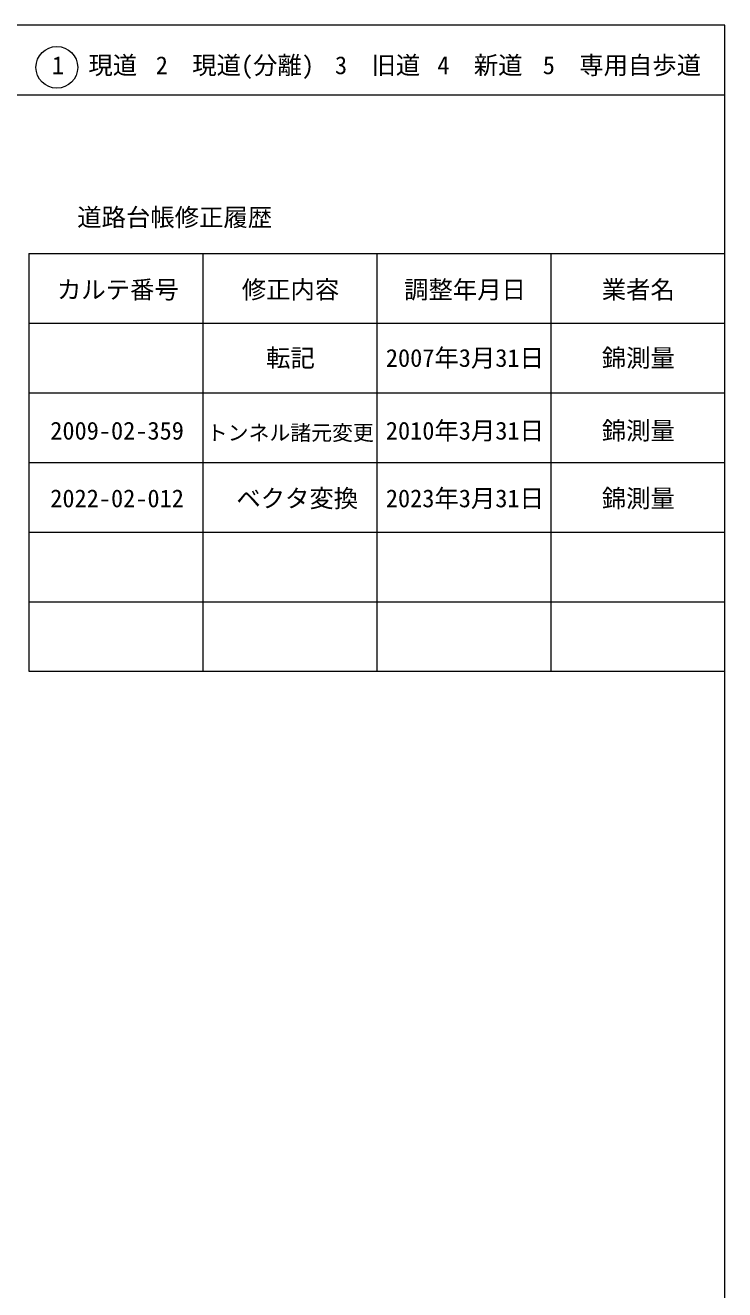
# Model space of a CAD drawing. Units: millimetres, scale not verified. Extents: x -66348 to 573652, y -123902 to 236098.
# Drawn here: x 473152 to 573652, y 54455 to 236098 of the extents above; entities that cross this region are included whole.
import ezdxf
from ezdxf.enums import TextEntityAlignment as Align

# ---------------------------------------------------------------- set-up
doc = ezdxf.new("R2010")
doc.units = ezdxf.units.MM
doc.header["$LTSCALE"] = 1000
for name, color, linetype, lineweight in [('M-TTL', 2, 'Continuous', 13), ('M-TTL-FRAM', 2, 'Continuous', 13), ('M-TTL-LINE', 7, 'Continuous', 13), ('M-TTL-TXT', 7, 'Continuous', 13)]:
    doc.layers.add(name, color=color, linetype=linetype, lineweight=lineweight)
doc.styles.add('ＭＳ ゴシック', font='')
doc.styles.get('ＭＳ ゴシック').set_extended_font_data('MS Gothic')

msp = doc.modelspace()

# ---------------------------------------------------------------- linework, layer by layer
at = {"layer": 'M-TTL'}
for p, q in [((573652, 236098), (-66348, 236098)), ((573652, -123902), (573652, 236098))]:
    msp.add_line(p, q, dxfattribs=at)
at = {"layer": 'M-TTL-FRAM'}
for p, q in [((473652, 203294), (473652, 143294)), ((473652, 203294), (573652, 203294)), ((473652, 143294), (573652, 143294))]:
    msp.add_line(p, q, dxfattribs=at)
at = {"layer": 'M-TTL-LINE'}
for p, q in [((-66348, 226098), (573652, 226098)), ((498652, 203294), (498652, 143294)), ((523652, 203294), (523652, 143294)), ((548652, 203294), (548652, 143294)), ((473652, 193294), (573652, 193294)), ((473652, 183294), (573652, 183294)), ((473652, 173294), (573652, 173294)), ((473652, 163294), (573652, 163294)), ((473652, 153294), (573652, 153294))]:
    msp.add_line(p, q, dxfattribs=at)
at = {"layer": 'M-TTL-TXT'}
msp.add_circle((477683, 230056), 3000, dxfattribs=at)

# ---------------------------------------------------------------- texts
at = {"layer": 'M-TTL-TXT', "style": 'ＭＳ ゴシック'}
for s, height, p in [('1\u3000現道', 2566, (476975, 228306)), ('2\u3000現道(分離)', 2566, (491896, 228306)), ('3\u3000旧道', 2566, (517648, 228306)), ('4\u3000新道', 2566, (532351, 228306)), ('5\u3000専用自歩道', 2566, (547505, 228306)), ('道路台帳修正履歴', 2566, (480620, 206461)), ('カルテ番号', 2566, (477705, 196070)), ('修正内容', 2566, (504259, 196070)), ('調整年月日', 2566, (527586, 196070)), ('業者名', 2566, (555981, 196070)), ('転記', 2566, (507759, 186257)), ('2007年3月31日', 2566, (524961, 186257)), ('錦測量', 2566, (555981, 186257)), ('2009-02-359', 2566, (476742, 175808)), ('トンネル諸元変更', 2199, (499234, 175808)), ('2010年3月31日', 2566, (524961, 175808)), ('錦測量', 2566, (555981, 175808)), ('2022-02-012', 2566, (476742, 166086)), ('ベクタ変換', 2566, (503476, 166086)), ('2023年3月31日', 2566, (524961, 166086)), ('錦測量', 2566, (555981, 166086))]:
    msp.add_text(s, height=height, dxfattribs=at).set_placement(p, align=Align.BOTTOM_LEFT)

doc.saveas('drawing.dxf')
